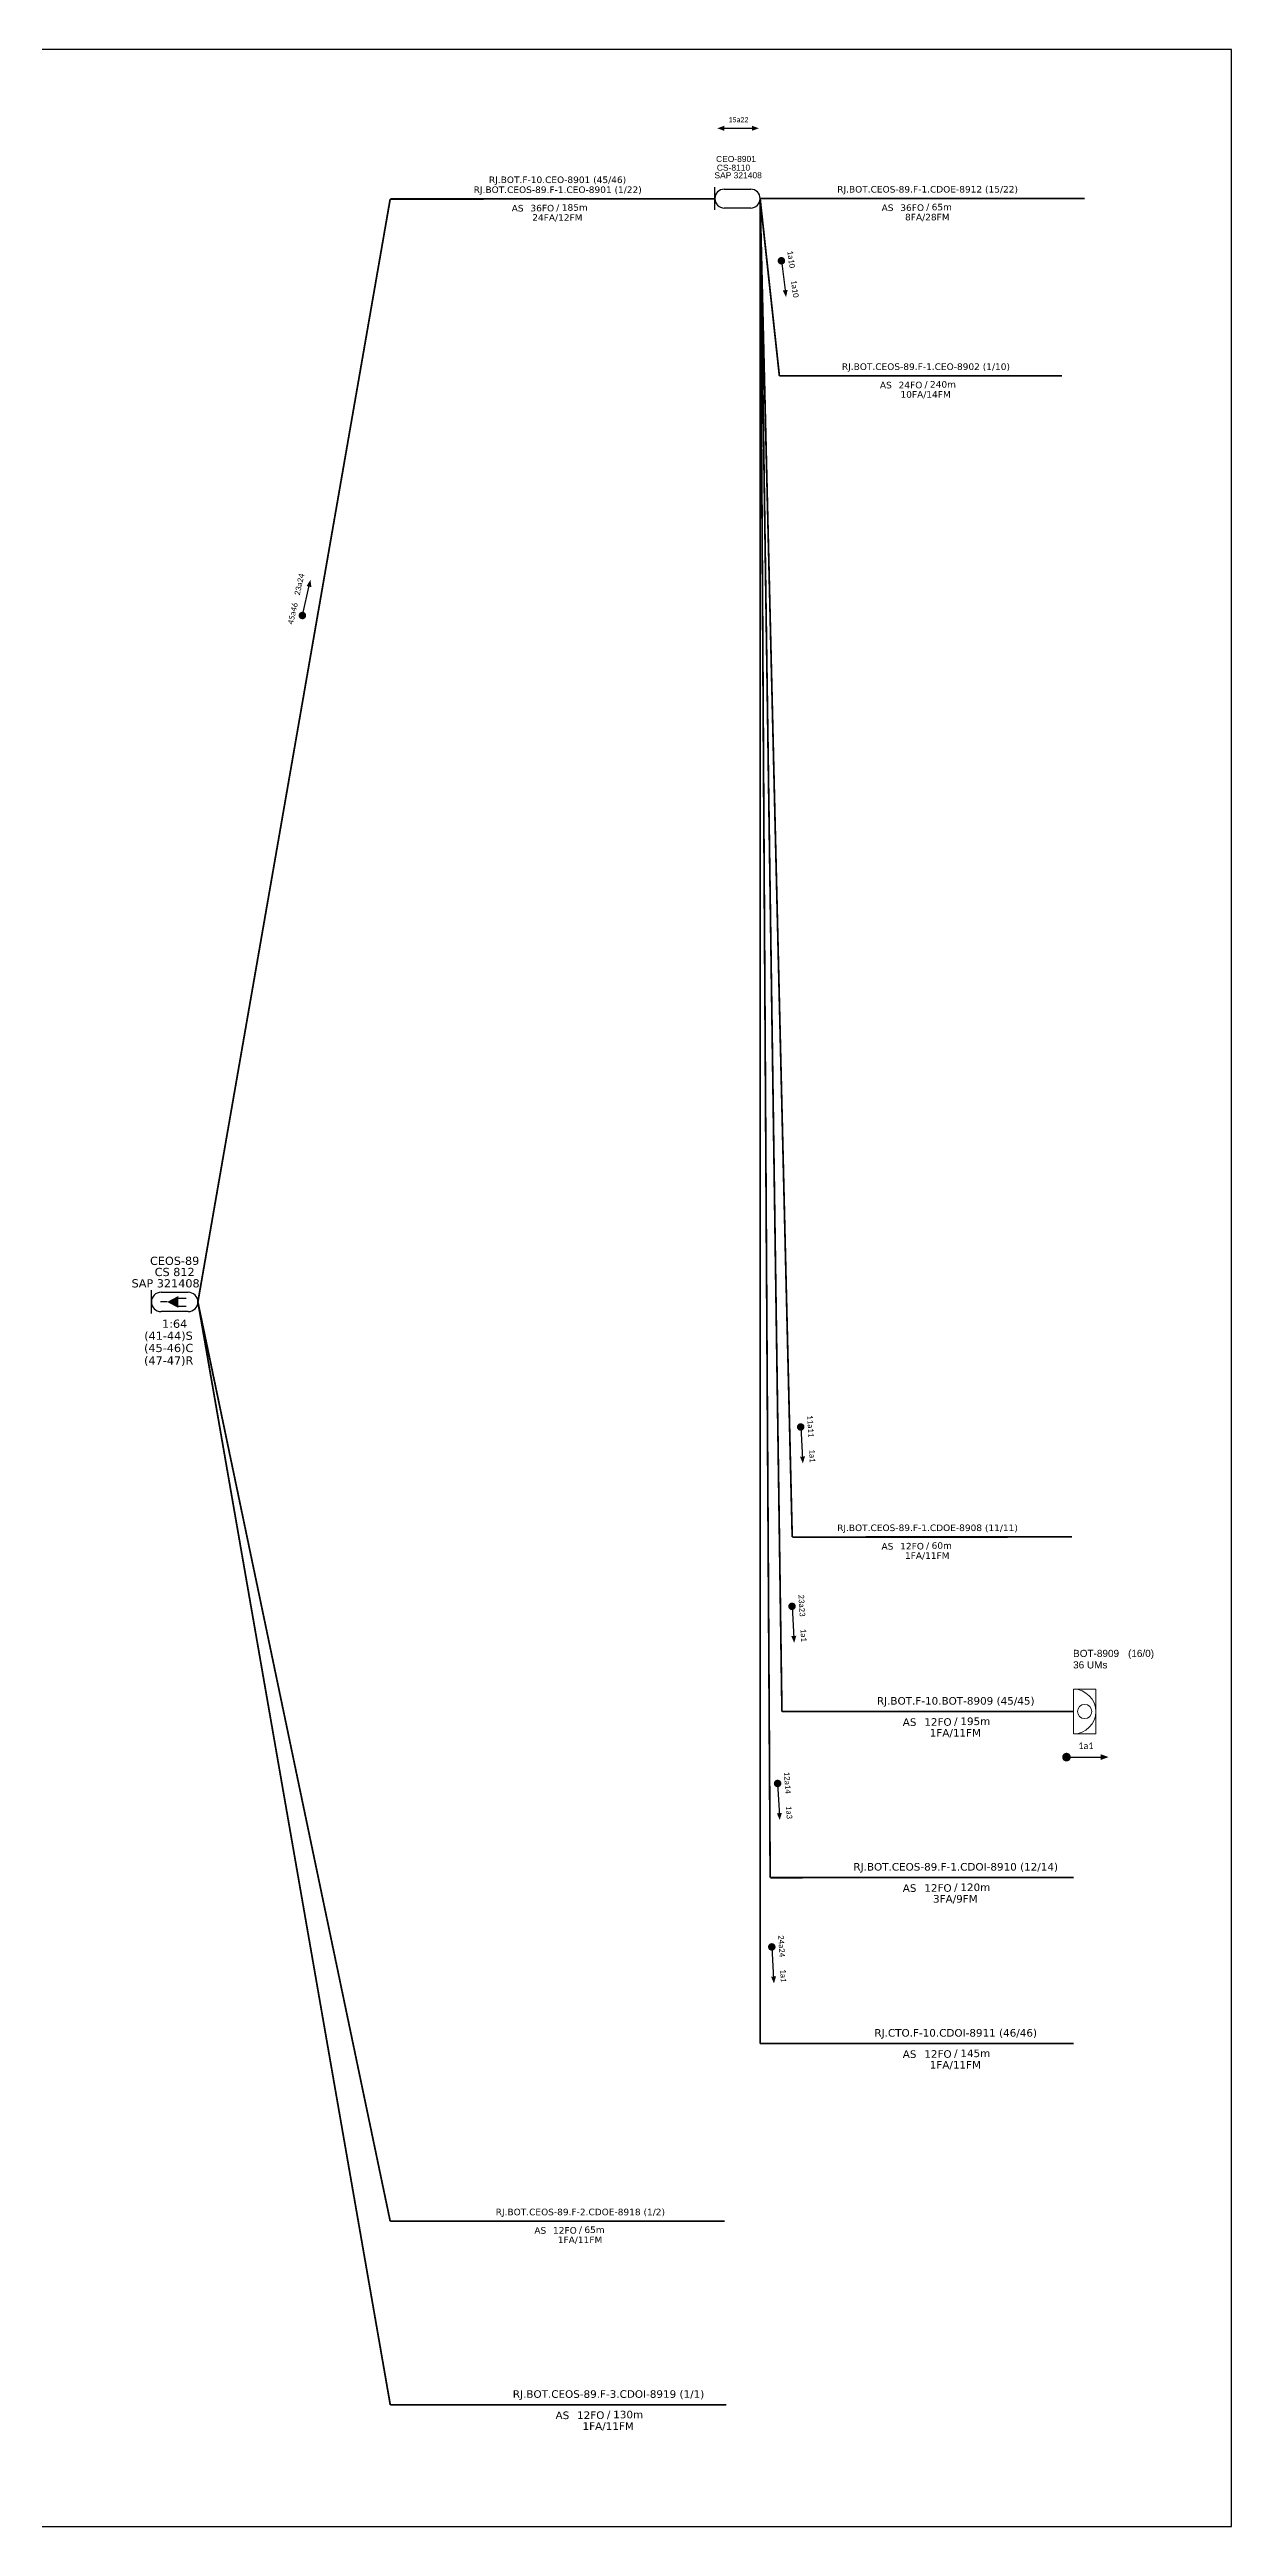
# Model space of a CAD drawing. Header units: millimetres. Extents: x 257760 to 258601, y 277291 to 277885.
# Drawn here: x 258318 to 258601, y 277291 to 277885 of the extents above; entities that cross this region are included whole.
import ezdxf
from ezdxf.enums import TextEntityAlignment as Align

# ---------------------------------------------------------------- set-up
doc = ezdxf.new("R2010")
doc.units = ezdxf.units.MM
doc.header["$LTSCALE"] = 0.1
doc.header["$MEASUREMENT"] = 0
for name, color, linetype, lineweight in [("20.0-LEGENDA DOS CDO'S", 1, 'Continuous', 0), ('20.1-CDO_INTERIOR', 1, 'Continuous', 0), ('20.2-CDO_POSTE', 1, 'Continuous', 5), ('40.1-ETIQUETAS', 1, 'Continuous', 20)]:
    doc.layers.add(name, color=color, linetype=linetype, lineweight=lineweight)
for name, color, linetype in [('20.4-CEOS', 1, 'Continuous'), ('CAP a instalar', 1, 'Continuous'), ('SETA', 7, 'Continuous'), ('UNIFILAR', 7, 'Continuous')]:
    doc.layers.add(name, color=color, linetype=linetype)
doc.styles.add('ARIAL', font='arial.ttf')
doc.styles.add('siredit', font='verdana.ttf')
doc.styles.get("Standard").update_dxf_attribs({"font": 'arial.ttf'})
doc.linetypes.add('FENCELINE1', pattern='A,0.25,-0.1,[133,ltypeshp.shx,S=0.1,R=0,X=-0.1,Y=0],-0.1,1', length=1.45)

# ---------------------------------------------------------------- blocks, each defined once
blk = doc.blocks.new('CEOS_RP_CT_DRT')
at = {"layer": '20.4-CEOS', "color": 0}
for p, q in [((-4.54, 1.19), (-1.19, 1.19)), ((-1.19, -1.19), (-4.54, -1.19))]:
    blk.add_line(p, q, dxfattribs=at)
for points in [[(-5.73, -1.43), (-5.73, 1.44)], [(-3.79, 0), (-4.59, 0)], [(-2.47, 0.48), (-1.45, 0.48)], [(-2.47, -0.52), (-1.45, -0.52)]]:
    blk.add_lwpolyline(points, dxfattribs=at)
blk.add_lwpolyline([(-3.79, 0, 0, 1.47, 0), (-2.41, 0, 1.47, 1.47, 0)], format="xyseb", dxfattribs=at)
for centre, start, end in [((-4.54, 0), 90, 270), ((-1.19, 0), 270, 90)]:
    blk.add_arc(centre, 1.19, start, end, dxfattribs=at)
at = {"layer": '20.4-CEOS', "color": 7, "style": 'siredit'}
for tag, p in [('Nº_DA_CEOS', (-2.86, 5.6)), ('LOCAL', (-2.86, 4.24)), ('SAP', (-2.86, 2.78)), ('RACIO_SPLITAGEM', (-2.86, -1.88)), ('FIBRAS_SPLITTER', (-2.86, -3.58)), ('FIBRAS_TOP_C', (-2.86, -5.08)), ('RESERVA_FINAIS', (-2.86, -6.39))]:
    blk.add_attdef(tag, text='', height=1.01, dxfattribs=at).set_placement(p, align=Align.TOP_CENTER)
blk = doc.blocks.new('ETIQUETA_RS5F')
at = {"layer": '40.1-ETIQUETAS', "color": 0, "style": 'siredit'}
blk.add_text('/', height=1.5, dxfattribs=at).set_placement((1.55, -1.95), align=Align.MIDDLE_RIGHT)
for tag, p in [('ETIQUETA_R_SECUNDARIA', (1.18, 2.1)), ('ETIQUETA_R_PRIMARIA', (1.18, 4.1)), ('F_ATIVAS/F_MORTAS', (1.11, -4.24))]:
    blk.add_attdef(tag, text='', height=1.5, dxfattribs=at).set_placement(p, align=Align.MIDDLE_CENTER)
for tag, p in [('TIPO_CABO', (-6.62, -2.12)), ('CAP_CABO', (0.37, -2.09))]:
    blk.add_attdef(tag, text='', height=1.5, dxfattribs=at).set_placement(p, align=Align.MIDDLE_RIGHT)
blk.add_attdef('METROS', text='', height=1.5, dxfattribs=at).set_placement((2.11, -1.95), align=Align.MIDDLE_LEFT)
for tag, p in [('FUSÃO_1', (0.82, -8.39)), ('FUSÃO_2', (0.82, -10.6)), ('FUSÃO_3', (0.82, -12.93)), ('FUSÃO_4', (0.82, -15.14)), ('FUSÃO_5', (0.82, -17.16))]:
    blk.add_attdef(tag, text='', height=1.5, dxfattribs=at).set_placement(p, align=Align.CENTER)
blk = doc.blocks.new('CDOI_INT')
at = {"layer": '20.1-CDO_INTERIOR', "color": 0, "lineweight": 18}
blk.add_lwpolyline([(4.25, -4.25), (4.25, 4.25), (0, 4.25), (0, -4.25)], close=True, dxfattribs=at)
blk.add_circle((2.12, 0), 1.36, dxfattribs=at)
blk.add_arc((0, 0), 4.25, 270, 90, dxfattribs=at)
at = {"layer": "20.0-LEGENDA DOS CDO'S", "color": 0, "style": 'ARIAL'}
for tag, p in [('CDO_N', (-0.08, 10.38)), ('SURVEY', (-0.08, 8.2)), ('SPLITER_1', (21.18, 10.38)), ('SPLITER_2', (21.19, 8.68)), ('SAP', (-0.08, 6.23)), ('1:XX', (5.94, -2.22)), ('UMS', (5.94, -4.24))]:
    blk.add_attdef(tag, p, '', height=1.36, dxfattribs=at)
blk.add_attdef('FIBRAS_UTILIZADAS', text='', height=1.36, dxfattribs=at).set_placement((15.34, 10.38), align=Align.CENTER)
blk = doc.blocks.new('CDOE-TEXTO PADRÃO')
at = {"layer": "20.0-LEGENDA DOS CDO'S", "color": 0, "style": 'ARIAL'}
for tag, p in [('CDO_N', (0.49, 7.39)), ('SAP', (0.51, 1.67)), ('CORDOALHA', (0.5, 4.33)), ('SPLITER_1', (0.59, -0.91)), ('(XX-XX_F)S', (0.54, -8.29)), ('SPLITER_2', (0.6, -3.55)), ('(XX-XX_L)S', (0.55, -10.83)), ('UMS', (0.55, -13.15))]:
    blk.add_attdef(tag, p, '', height=1.7, rotation=0.11799, dxfattribs=at)
blk.add_attdef('FIBRAS_UTILIZADAS', text='', height=1.7, rotation=0.11799, dxfattribs=at).set_placement((19.77, 7.43), align=Align.CENTER)
blk = doc.blocks.new('SAN')
at = {"layer": 'SETA'}
blk.add_lwpolyline([(-2.58, 0), (6.02, 0)], dxfattribs=at)
for points in [[(-2.1, -0.66), (-3.93, 0), (-2.1, 0.67)], [(5.33, 0.68), (7.16, 0.01), (5.33, -0.65)]]:
    blk.add_solid(points, dxfattribs=at)

msp = doc.modelspace()

# ---------------------------------------------------------------- linework, layer by layer
msp.add_lwpolyline([(257760.15, 277290.96), (258601.15, 277290.96), (258601.15, 277884.96), (257760.15, 277884.96)], close=True)
at = {"color": 0, "const_width": 0.9}
for points in [[(258493.14, 277834.75, 1), (258493.25, 277833.86, 1)], [(258378.2, 277748.8, 1), (258378.4, 277749.67, 1)], [(258497.8, 277555.09, 1), (258497.85, 277554.19, 1)], [(258495.72, 277512.08, 1), (258495.77, 277511.18, 1)], [(258492.25, 277469.59, 1), (258492.3, 277468.69, 1)], [(258490.87, 277430.4, 1), (258490.92, 277429.5, 1)]]:
    msp.add_lwpolyline(points, format="xyb", close=True, dxfattribs=at)
at = {"color": 7, "const_width": 1.04}
msp.add_lwpolyline([(258561.06, 277475.46, 1), (258562.09, 277475.46, 1)], format="xyb", close=True, dxfattribs=at)
at = {"layer": '20.4-CEOS', "color": 5}
for p, q in [((258477.23, 277846.49), (258477.23, 277851.94)), ((258479.49, 277851.48), (258485.83, 277851.48)), ((258485.83, 277846.96), (258479.49, 277846.96))]:
    msp.add_line(p, q, dxfattribs=at)
for centre, start, end in [((258479.49, 277849.22), 90, 270), ((258485.83, 277849.22), 270, 90)]:
    msp.add_arc(centre, 2.26, start, end, dxfattribs=at)
at = {"layer": 'CAP a instalar', "color": 0, "linetype": 'FENCELINE1', "const_width": 0.42}
for points in [[(258488.09, 277849.22), (258565.96, 277849.26)], [(258488.07, 277406.78), (258488.09, 277849.22)], [(258495.79, 277528.23), (258488.09, 277849.22)], [(258488.09, 277849.22), (258490.5, 277446.56)], [(258560.52, 277806.71), (258492.71, 277806.71)], [(258495.79, 277528.23), (258562.89, 277528.27)], [(258490.5, 277446.56), (258563.26, 277446.6)], [(258488.07, 277406.78), (258563.26, 277406.78)]]:
    msp.add_lwpolyline(points, dxfattribs=at)
at = {"layer": 'CAP a instalar', "color": 0, "linetype": 'FENCELINE1', "ltscale": 3, "const_width": 0.42}
for points in [[(258353.23, 277584.62), (258399.36, 277849.12)], [(258399.36, 277849.12), (258477.23, 277849.16)], [(258488.09, 277849.22), (258492.71, 277806.71)], [(258353.23, 277584.62), (258399.36, 277364.16)], [(258399.38, 277320.13), (258353.23, 277584.62)], [(258399.36, 277364.16), (258479.62, 277364.19)], [(258399.36, 277320.13), (258479.98, 277320.16)]]:
    msp.add_lwpolyline(points, dxfattribs=at)
at = {"layer": 'CAP a instalar', "color": 1, "linetype": 'FENCELINE1', "ltscale": 7, "const_width": 0.42}
for points in [[(258493.32, 277486.4), (258488.09, 277849.22)], [(258493.32, 277486.4), (258563.26, 277486.4)]]:
    msp.add_lwpolyline(points, dxfattribs=at)
at = {"layer": 'SETA', "color": 0}
for points in [[(258493.2, 277834.31), (258494.16, 277826.63)], [(258378.3, 277749.23), (258380.02, 277756.78)], [(258497.83, 277554.64), (258498.27, 277546.91)], [(258495.75, 277511.63), (258496.19, 277503.9)], [(258492.28, 277469.14), (258492.72, 277461.42)], [(258490.89, 277429.95), (258491.33, 277422.22)]]:
    msp.add_lwpolyline(points, dxfattribs=at)
at = {"layer": 'SETA', "color": 7}
msp.add_lwpolyline([(258561.58, 277475.46), (258570.48, 277475.46)], dxfattribs=at)
at = {"layer": 'SETA', "color": 0}
for points in [[(258494.69, 277827.32), (258494.31, 277825.61), (258493.5, 277827.17)], [(258379.29, 277756.31), (258380.24, 277757.78), (258380.46, 277756.04)], [(258498.85, 277547.57), (258498.34, 277545.89), (258497.65, 277547.5)], [(258496.77, 277504.56), (258496.26, 277502.88), (258495.57, 277504.49)], [(258493.3, 277462.07), (258492.79, 277460.39), (258492.1, 277462)], [(258491.91, 277422.88), (258491.41, 277421.2), (258490.71, 277422.81)]]:
    msp.add_solid(points, dxfattribs=at)
at = {"layer": 'SETA', "color": 7}
msp.add_solid([(258569.77, 277476.16), (258571.67, 277475.47), (258569.77, 277474.78)], dxfattribs=at)

# ---------------------------------------------------------------- block references
at = {"layer": '20.2-CDO_POSTE', "color": 0}
ref = msp.add_blockref('CDOE-TEXTO PADRÃO', (258477.03, 277849.8), dxfattribs=dict(at, xscale=0.8528005328771542, yscale=0.852800532898982, zscale=0.8528005328874058))
ref.add_attrib('CDO_N', 'SAP 321408', (258477.13, 277854.07), dxfattribs={"layer": "20.0-LEGENDA DOS CDO'S", "color": 0, "height": 1.45, "rotation": 0.11799, "style": 'ARIAL'})
ref = msp.add_blockref('CDOE-TEXTO PADRÃO', (258478.77, 277851.63), dxfattribs=dict(at, xscale=0.8528005328771542, yscale=0.852800532898982, zscale=0.8528005328874058))
ref.add_attrib('CDO_N', 'CS-8110', (258477.71, 277855.9), dxfattribs={"layer": "20.0-LEGENDA DOS CDO'S", "color": 0, "height": 1.45, "rotation": 0.11799, "style": 'ARIAL'})
ref.add_attrib('SAP', 'CEO-8901', (258477.52, 277857.99), dxfattribs={"layer": "20.0-LEGENDA DOS CDO'S", "color": 0, "height": 1.45, "rotation": 0.11799, "style": 'ARIAL'})
at = {"layer": '20.2-CDO_POSTE', "color": 1}
ref = msp.add_blockref('CDOI_INT', (258563.26, 277486.4), dxfattribs=dict(at, xscale=1.259607879343093, yscale=1.259607879328541, zscale=1.259607879354286))
ref.add_attrib('CDO_N', 'BOT-8909', dxfattribs={"layer": "20.0-LEGENDA DOS CDO'S", "color": 0, "height": 1.713, "style": 'ARIAL'}).set_placement((258574.19, 277499.48), align=Align.RIGHT)
ref.add_attrib('FIBRAS_UTILIZADAS', '(16/0)', dxfattribs={"layer": "20.0-LEGENDA DOS CDO'S", "color": 0, "height": 1.713, "style": 'ARIAL'}).set_placement((258582.58, 277499.48), align=Align.RIGHT)
ref.add_attrib('SURVEY', '36 UMs', dxfattribs={"layer": "20.0-LEGENDA DOS CDO'S", "color": 0, "height": 1.713, "style": 'ARIAL'}).set_placement((258571.4, 277496.73), align=Align.RIGHT)
at = {"layer": '20.4-CEOS', "color": 0}
ref = msp.add_blockref('CEOS_RP_CT_DRT', (258353.23, 277584.62), dxfattribs=dict(at, xscale=1.945499217508768, yscale=1.945499217508768, zscale=1.945499212799999))
ref.add_attrib('Nº_DA_CEOS', 'CEOS-89', dxfattribs={"color": 7, "height": 1.964, "style": 'siredit'}).set_placement((258347.66, 277595.47), align=Align.TOP_CENTER)
ref.add_attrib('LOCAL', 'CS 812', dxfattribs={"color": 7, "height": 1.964, "style": 'siredit'}).set_placement((258347.66, 277592.79), align=Align.TOP_CENTER)
ref.add_attrib('SAP', 'SAP 321408', dxfattribs={"color": 7, "height": 1.964, "style": 'siredit'}).set_placement((258345.49, 277590.07), align=Align.TOP_CENTER)
ref.add_attrib('RACIO_SPLITAGEM', '1:64', dxfattribs={"color": 7, "height": 1.964, "style": 'siredit'}).set_placement((258347.66, 277580.38), align=Align.TOP_CENTER)
ref.add_attrib('FIBRAS_SPLITTER', '(41-44)S', dxfattribs={"color": 7, "height": 1.964, "style": 'siredit'}).set_placement((258346.18, 277577.5), align=Align.TOP_CENTER)
ref.add_attrib('FIBRAS_TOP_C', '(45-46)C', dxfattribs={"color": 7, "height": 1.964, "style": 'siredit'}).set_placement((258346.23, 277574.57), align=Align.TOP_CENTER)
ref.add_attrib('RESERVA_FINAIS', '(47-47)R', dxfattribs={"color": 7, "height": 1.964, "style": 'siredit'}).set_placement((258346.23, 277571.57), align=Align.TOP_CENTER)
at = {"layer": '40.1-ETIQUETAS', "color": 0}
ref = msp.add_blockref('ETIQUETA_RS5F', (258438.29, 277849.14), dxfattribs=dict(at, xscale=1.049759986490244, yscale=1.049759986504796, zscale=1.049759986499793))
ref.add_attrib('ETIQUETA_R_PRIMARIA', 'RJ.BOT.F-10.CEO-8901 (45/46)', dxfattribs={"color": 0, "height": 1.5746, "style": 'siredit'}).set_placement((258439.5, 277853.73), align=Align.MIDDLE_CENTER)
ref.add_attrib('ETIQUETA_R_SECUNDARIA', 'RJ.BOT.CEOS-89.F-1.CEO-8901 (1/22)', dxfattribs={"color": 0, "height": 1.5746, "style": 'siredit'}).set_placement((258439.54, 277851.35), align=Align.MIDDLE_CENTER)
ref.add_attrib('TIPO_CABO', 'AS', dxfattribs={"color": 0, "height": 1.575, "style": 'siredit'}).set_placement((258431.35, 277846.92), align=Align.MIDDLE_RIGHT)
ref.add_attrib('CAP_CABO', '36FO', dxfattribs={"color": 0, "height": 1.575, "style": 'siredit'}).set_placement((258438.68, 277846.94), align=Align.MIDDLE_RIGHT)
ref.add_attrib('METROS', '185m', dxfattribs={"color": 0, "height": 1.575, "style": 'siredit'}).set_placement((258440.51, 277847.09), align=Align.MIDDLE_LEFT)
ref.add_attrib('F_ATIVAS/F_MORTAS', '24FA/12FM', dxfattribs={"color": 0, "height": 1.575, "style": 'siredit'}).set_placement((258439.46, 277844.68), align=Align.MIDDLE_CENTER)
ref = msp.add_blockref('ETIQUETA_RS5F', (258527.02, 277849.24), dxfattribs=dict(at, xscale=1.049759986490244, yscale=1.049759986504796, zscale=1.049759986499793))
ref.add_attrib('ETIQUETA_R_SECUNDARIA', 'RJ.BOT.CEOS-89.F-1.CDOE-8912 (15/22)', dxfattribs={"color": 0, "height": 1.5746, "style": 'siredit'}).set_placement((258528.26, 277851.45), align=Align.MIDDLE_CENTER)
ref.add_attrib('TIPO_CABO', 'AS', dxfattribs={"color": 0, "height": 1.575, "style": 'siredit'}).set_placement((258520.08, 277847.02), align=Align.MIDDLE_RIGHT)
ref.add_attrib('CAP_CABO', '36FO', dxfattribs={"color": 0, "height": 1.575, "style": 'siredit'}).set_placement((258527.41, 277847.04), align=Align.MIDDLE_RIGHT)
ref.add_attrib('METROS', '65m', dxfattribs={"color": 0, "height": 1.575, "style": 'siredit'}).set_placement((258529.24, 277847.19), align=Align.MIDDLE_LEFT)
ref.add_attrib('F_ATIVAS/F_MORTAS', '8FA/28FM', dxfattribs={"color": 0, "height": 1.575, "style": 'siredit'}).set_placement((258528.19, 277844.78), align=Align.MIDDLE_CENTER)
ref = msp.add_blockref('ETIQUETA_RS5F', (258526.62, 277806.71), dxfattribs=dict(at, xscale=1.049759986490244, yscale=1.049759986504796, zscale=1.049759986499793))
ref.add_attrib('ETIQUETA_R_SECUNDARIA', 'RJ.BOT.CEOS-89.F-1.CEO-8902 (1/10)', dxfattribs={"color": 0, "height": 1.5746, "style": 'siredit'}).set_placement((258527.86, 277808.92), align=Align.MIDDLE_CENTER)
ref.add_attrib('TIPO_CABO', 'AS', dxfattribs={"color": 0, "height": 1.575, "style": 'siredit'}).set_placement((258519.67, 277804.49), align=Align.MIDDLE_RIGHT)
ref.add_attrib('CAP_CABO', '24FO', dxfattribs={"color": 0, "height": 1.575, "style": 'siredit'}).set_placement((258527, 277804.51), align=Align.MIDDLE_RIGHT)
ref.add_attrib('METROS', '240m', dxfattribs={"color": 0, "height": 1.575, "style": 'siredit'}).set_placement((258528.83, 277804.66), align=Align.MIDDLE_LEFT)
ref.add_attrib('F_ATIVAS/F_MORTAS', '10FA/14FM', dxfattribs={"color": 0, "height": 1.575, "style": 'siredit'}).set_placement((258527.78, 277802.25), align=Align.MIDDLE_CENTER)
ref = msp.add_blockref('ETIQUETA_RS5F', (258527, 277528.25), dxfattribs=dict(at, xscale=1.049759986490244, yscale=1.049759986504796, zscale=1.049759986499793))
ref.add_attrib('ETIQUETA_R_SECUNDARIA', 'RJ.BOT.CEOS-89.F-1.CDOE-8908 (11/11)', dxfattribs={"color": 0, "height": 1.5746, "style": 'siredit'}).set_placement((258528.24, 277530.46), align=Align.MIDDLE_CENTER)
ref.add_attrib('TIPO_CABO', 'AS', dxfattribs={"color": 0, "height": 1.575, "style": 'siredit'}).set_placement((258520.05, 277526.03), align=Align.MIDDLE_RIGHT)
ref.add_attrib('CAP_CABO', '12FO', dxfattribs={"color": 0, "height": 1.575, "style": 'siredit'}).set_placement((258527.38, 277526.05), align=Align.MIDDLE_RIGHT)
ref.add_attrib('METROS', '60m', dxfattribs={"color": 0, "height": 1.575, "style": 'siredit'}).set_placement((258529.22, 277526.2), align=Align.MIDDLE_LEFT)
ref.add_attrib('F_ATIVAS/F_MORTAS', '1FA/11FM', dxfattribs={"color": 0, "height": 1.575, "style": 'siredit'}).set_placement((258528.17, 277523.79), align=Align.MIDDLE_CENTER)
at = {"layer": '40.1-ETIQUETAS', "color": 1}
ref = msp.add_blockref('ETIQUETA_RS5F', (258533.57, 277486.42), dxfattribs=dict(at, xscale=1.20880941451469, yscale=1.208809414529242, zscale=1.208809414518262))
ref.add_attrib('ETIQUETA_R_SECUNDARIA', 'RJ.BOT.F-10.BOT-8909 (45/45)', dxfattribs={"color": 0, "height": 1.8132, "style": 'siredit'}).set_placement((258535, 277488.96), align=Align.MIDDLE_CENTER)
ref.add_attrib('TIPO_CABO', 'AS', dxfattribs={"color": 0, "height": 1.813, "style": 'siredit'}).set_placement((258525.58, 277483.86), align=Align.MIDDLE_RIGHT)
ref.add_attrib('CAP_CABO', '12FO', dxfattribs={"color": 0, "height": 1.813, "style": 'siredit'}).set_placement((258534.02, 277483.89), align=Align.MIDDLE_RIGHT)
ref.add_attrib('METROS', '195m ', dxfattribs={"color": 0, "height": 1.813, "style": 'siredit'}).set_placement((258536.13, 277484.06), align=Align.MIDDLE_LEFT)
ref.add_attrib('F_ATIVAS/F_MORTAS', '1FA/11FM', dxfattribs={"color": 0, "height": 1.813, "style": 'siredit'}).set_placement((258534.92, 277481.29), align=Align.MIDDLE_CENTER)
at = {"layer": '40.1-ETIQUETAS', "color": 0}
ref = msp.add_blockref('ETIQUETA_RS5F', (258533.57, 277446.61), dxfattribs=dict(at, xscale=1.20880941451469, yscale=1.208809414529242, zscale=1.208809414518262))
ref.add_attrib('ETIQUETA_R_SECUNDARIA', 'RJ.BOT.CEOS-89.F-1.CDOI-8910 (12/14)', dxfattribs={"color": 0, "height": 1.8132, "style": 'siredit'}).set_placement((258535, 277449.16), align=Align.MIDDLE_CENTER)
ref.add_attrib('TIPO_CABO', 'AS', dxfattribs={"color": 0, "height": 1.813, "style": 'siredit'}).set_placement((258525.58, 277444.06), align=Align.MIDDLE_RIGHT)
ref.add_attrib('CAP_CABO', '12FO', dxfattribs={"color": 0, "height": 1.813, "style": 'siredit'}).set_placement((258534.02, 277444.08), align=Align.MIDDLE_RIGHT)
ref.add_attrib('METROS', '120m ', dxfattribs={"color": 0, "height": 1.813, "style": 'siredit'}).set_placement((258536.13, 277444.25), align=Align.MIDDLE_LEFT)
ref.add_attrib('F_ATIVAS/F_MORTAS', '3FA/9FM', dxfattribs={"color": 0, "height": 1.813, "style": 'siredit'}).set_placement((258534.92, 277441.48), align=Align.MIDDLE_CENTER)
ref = msp.add_blockref('ETIQUETA_RS5F', (258533.57, 277406.8), dxfattribs=dict(at, xscale=1.20880941451469, yscale=1.208809414529242, zscale=1.208809414518262))
ref.add_attrib('ETIQUETA_R_SECUNDARIA', 'RJ.CTO.F-10.CDOI-8911 (46/46)', dxfattribs={"color": 0, "height": 1.8132, "style": 'siredit'}).set_placement((258535, 277409.34), align=Align.MIDDLE_CENTER)
ref.add_attrib('TIPO_CABO', 'AS', dxfattribs={"color": 0, "height": 1.813, "style": 'siredit'}).set_placement((258525.58, 277404.24), align=Align.MIDDLE_RIGHT)
ref.add_attrib('CAP_CABO', '12FO', dxfattribs={"color": 0, "height": 1.813, "style": 'siredit'}).set_placement((258534.02, 277404.27), align=Align.MIDDLE_RIGHT)
ref.add_attrib('METROS', '145m ', dxfattribs={"color": 0, "height": 1.813, "style": 'siredit'}).set_placement((258536.13, 277404.43), align=Align.MIDDLE_LEFT)
ref.add_attrib('F_ATIVAS/F_MORTAS', '1FA/11FM', dxfattribs={"color": 0, "height": 1.813, "style": 'siredit'}).set_placement((258534.92, 277401.67), align=Align.MIDDLE_CENTER)
ref = msp.add_blockref('ETIQUETA_RS5F', (258443.72, 277364.17), dxfattribs=dict(at, xscale=1.049759986490244, yscale=1.049759986504796, zscale=1.049759986499793))
ref.add_attrib('ETIQUETA_R_SECUNDARIA', 'RJ.BOT.CEOS-89.F-2.CDOE-8918 (1/2)', dxfattribs={"color": 0, "height": 1.5746, "style": 'siredit'}).set_placement((258444.97, 277366.38), align=Align.MIDDLE_CENTER)
ref.add_attrib('TIPO_CABO', 'AS', dxfattribs={"color": 0, "height": 1.575, "style": 'siredit'}).set_placement((258436.78, 277361.95), align=Align.MIDDLE_RIGHT)
ref.add_attrib('CAP_CABO', '12FO', dxfattribs={"color": 0, "height": 1.575, "style": 'siredit'}).set_placement((258444.11, 277361.97), align=Align.MIDDLE_RIGHT)
ref.add_attrib('METROS', '65m', dxfattribs={"color": 0, "height": 1.575, "style": 'siredit'}).set_placement((258445.94, 277362.12), align=Align.MIDDLE_LEFT)
ref.add_attrib('F_ATIVAS/F_MORTAS', '1FA/11FM', dxfattribs={"color": 0, "height": 1.575, "style": 'siredit'}).set_placement((258444.89, 277359.71), align=Align.MIDDLE_CENTER)
ref = msp.add_blockref('ETIQUETA_RS5F', (258450.3, 277320.18), dxfattribs=dict(at, xscale=1.20880941451469, yscale=1.208809414529242, zscale=1.208809414518262))
ref.add_attrib('ETIQUETA_R_SECUNDARIA', 'RJ.BOT.CEOS-89.F-3.CDOI-8919 (1/1)', dxfattribs={"color": 0, "height": 1.8132, "style": 'siredit'}).set_placement((258451.73, 277322.72), align=Align.MIDDLE_CENTER)
ref.add_attrib('TIPO_CABO', 'AS', dxfattribs={"color": 0, "height": 1.813, "style": 'siredit'}).set_placement((258442.3, 277317.62), align=Align.MIDDLE_RIGHT)
ref.add_attrib('CAP_CABO', '12FO', dxfattribs={"color": 0, "height": 1.813, "style": 'siredit'}).set_placement((258450.74, 277317.65), align=Align.MIDDLE_RIGHT)
ref.add_attrib('METROS', '130m ', dxfattribs={"color": 0, "height": 1.813, "style": 'siredit'}).set_placement((258452.85, 277317.81), align=Align.MIDDLE_LEFT)
ref.add_attrib('F_ATIVAS/F_MORTAS', '1FA/11FM', dxfattribs={"color": 0, "height": 1.813, "style": 'siredit'}).set_placement((258451.64, 277315.04), align=Align.MIDDLE_CENTER)
at = {"layer": 'UNIFILAR', "color": 0, "lineweight": -3, "xscale": 0.9000000000014552, "yscale": 0.9000000000014552, "zscale": 0.8999999999999999}
msp.add_blockref('SAN', (258481.36, 277866.07), dxfattribs=at)

# ---------------------------------------------------------------- texts
at = {"color": 0, "insert": (258482.89, 277868.14), "char_height": 1.224, "width": 22.8229, "attachment_point": 5}
msp.add_mtext('{\\fCalibri|b0|i0|c0|p34;\\C7;15a22}', dxfattribs=at)
at = {"color": 0, "char_height": 1.35, "width": 22.8229, "attachment_point": 5}
for s, insert, rotation in [('{\\fCalibri|b0|i0|c0|p34;\\C7;1a10}', (258495.54, 277834.65), 277.18818), ('{\\fCalibri|b0|i0|c0|p34;\\C7;1a10}', (258496.43, 277827.57), 277.18818), ('\\C7;\\fCalibri|b0|i0|c0|p34;23a24', (258377.57, 277756.68), 77.14477), ('\\C7;\\fCalibri|b0|i0|c0|p34;45a46', (258375.99, 277749.72), 77.14477), ('\\C7;\\fCalibri|b0|i0|c0|p34;11a11', (258500.19, 277554.82), 273.28571), ('\\C7;\\fCalibri|b0|i0|c0|p34;1a1', (258500.59, 277547.69), 273.28571), ('{\\fCalibri|b0|i0|c0|p34;\\C7;23a23}', (258498.1, 277511.81), 273.28571), ('\\C7;\\fCalibri|b0|i0|c0|p34;1a1', (258498.51, 277504.68), 273.28571), ('\\C7;\\fCalibri|b0|i0|c0|p34;12a14', (258494.64, 277469.32), 273.28571), ('{\\fCalibri|b0|i0|c0|p34;\\C7;1a3}', (258495.05, 277462.19), 273.28571), ('{\\fCalibri|b0|i0|c0|p34;\\C7;24a24}', (258493.25, 277430.13), 273.28571), ('\\C7;\\fCalibri|b0|i0|c0|p34;1a1', (258493.66, 277423), 273.28571)]:
    msp.add_mtext(s, dxfattribs=dict(at, insert=insert, rotation=rotation))
at = {"color": 7, "insert": (258566.23, 277478.18), "char_height": 1.5545, "width": 26.2808, "attachment_point": 5}
msp.add_mtext('\\C7;\\fCalibri|b0|i0|c0|p34;1a1', dxfattribs=at)

doc.saveas('drawing.dxf')
